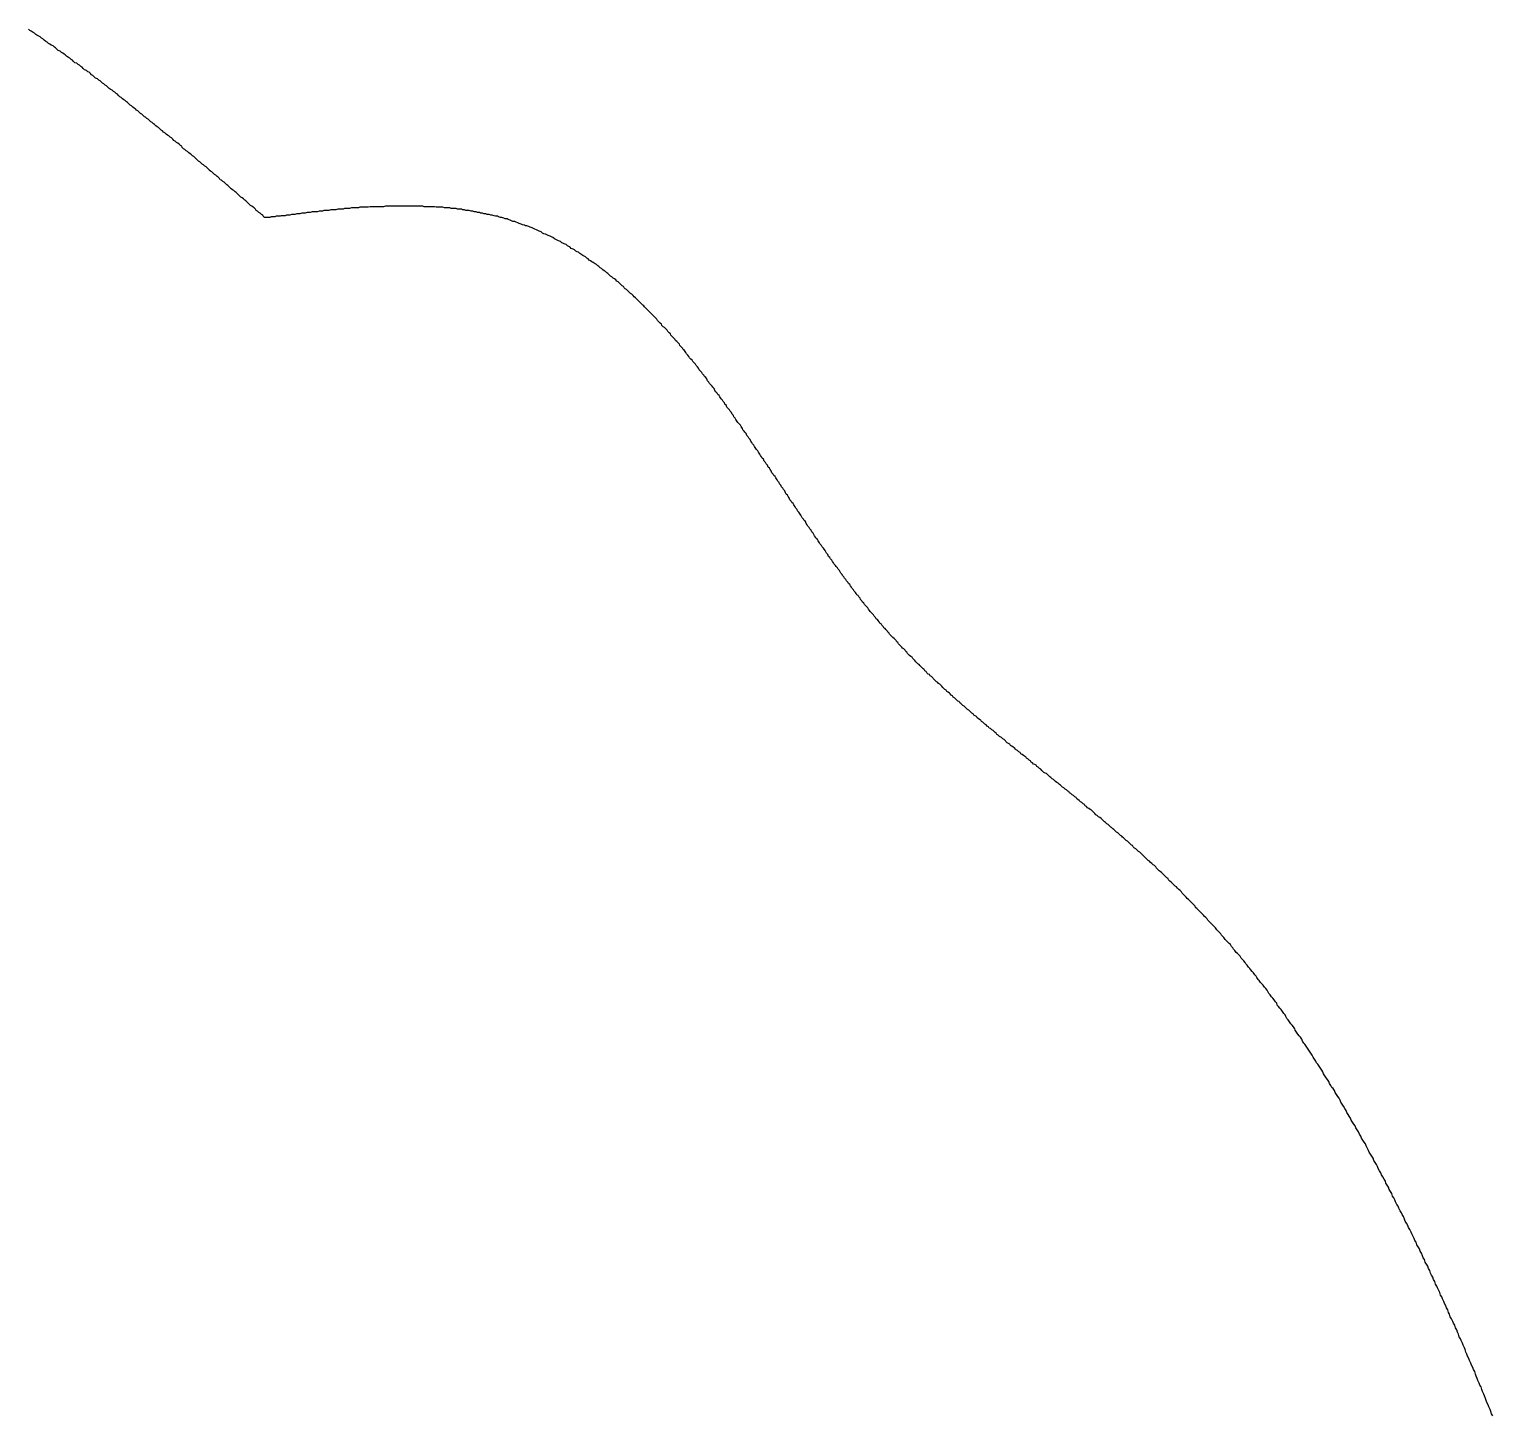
# Model space of a CAD drawing. Header units: millimetres. Extents: x 111 to 2999, y 81 to 1941.
# Drawn here: x 1023.35 to 1046.11, y 850.61 to 872.17 of the extents above; entities that cross this region are included whole.
import ezdxf

# ---------------------------------------------------------------- set-up
doc = ezdxf.new("R2010")
doc.units = ezdxf.units.MM
doc.layers.add('DRAW', color=7, linetype='Continuous')

msp = doc.modelspace()

# ---------------------------------------------------------------- linework, layer by layer
at = {"layer": 'DRAW'}
msp.add_polyline3d([(1046.11, 850.603, 0), (1046.09, 850.633, 0), (1046.08, 850.673, 0), (1046.07, 850.703, 0), (1046.05, 850.743, 0), (1046.04, 850.773, 0), (1046.02, 850.813, 0), (1046.01, 850.843, 0), (1046, 850.873, 0), (1045.98, 850.913, 0), (1045.97, 850.943, 0), (1045.95, 850.983, 0), (1045.94, 851.013, 0), (1045.93, 851.053, 0), (1045.91, 851.083, 0), (1045.9, 851.113, 0), (1045.88, 851.153, 0), (1045.87, 851.183, 0), (1045.85, 851.223, 0), (1045.84, 851.253, 0), (1045.83, 851.293, 0), (1045.81, 851.323, 0), (1045.8, 851.353, 0), (1045.78, 851.393, 0), (1045.77, 851.423, 0), (1045.75, 851.463, 0), (1045.74, 851.493, 0), (1045.72, 851.533, 0), (1045.71, 851.563, 0), (1045.69, 851.593, 0), (1045.68, 851.633, 0), (1045.67, 851.663, 0), (1045.65, 851.703, 0), (1045.64, 851.733, 0), (1045.62, 851.773, 0), (1045.61, 851.803, 0), (1045.59, 851.833, 0), (1045.58, 851.873, 0), (1045.56, 851.903, 0), (1045.55, 851.943, 0), (1045.53, 851.973, 0), (1045.52, 852.013, 0), (1045.5, 852.043, 0), (1045.49, 852.073, 0), (1045.47, 852.113, 0), (1045.45, 852.143, 0), (1045.44, 852.183, 0), (1045.42, 852.213, 0), (1045.41, 852.253, 0), (1045.39, 852.283, 0), (1045.38, 852.313, 0), (1045.36, 852.353, 0), (1045.35, 852.383, 0), (1045.33, 852.423, 0), (1045.32, 852.453, 0), (1045.3, 852.483, 0), (1045.29, 852.523, 0), (1045.27, 852.553, 0), (1045.25, 852.593, 0), (1045.24, 852.623, 0), (1045.22, 852.653, 0), (1045.21, 852.693, 0), (1045.19, 852.723, 0), (1045.18, 852.763, 0), (1045.16, 852.793, 0), (1045.14, 852.823, 0), (1045.13, 852.863, 0), (1045.11, 852.893, 0), (1045.1, 852.933, 0), (1045.08, 852.963, 0), (1045.06, 852.993, 0), (1045.05, 853.033, 0), (1045.03, 853.063, 0), (1045.02, 853.093, 0), (1045, 853.133, 0), (1044.98, 853.163, 0), (1044.97, 853.203, 0), (1044.95, 853.233, 0), (1044.93, 853.263, 0), (1044.92, 853.303, 0), (1044.9, 853.333, 0), (1044.89, 853.363, 0), (1044.87, 853.403, 0), (1044.85, 853.433, 0), (1044.84, 853.463, 0), (1044.82, 853.503, 0), (1044.8, 853.533, 0), (1044.79, 853.563, 0), (1044.77, 853.603, 0), (1044.75, 853.633, 0), (1044.74, 853.663, 0), (1044.72, 853.703, 0), (1044.7, 853.733, 0), (1044.69, 853.763, 0), (1044.67, 853.793, 0), (1044.65, 853.833, 0), (1044.64, 853.863, 0), (1044.62, 853.893, 0), (1044.6, 853.933, 0), (1044.59, 853.963, 0), (1044.57, 853.993, 0), (1044.55, 854.023, 0), (1044.54, 854.063, 0), (1044.52, 854.093, 0), (1044.5, 854.123, 0), (1044.49, 854.163, 0), (1044.47, 854.193, 0), (1044.45, 854.223, 0), (1044.44, 854.253, 0), (1044.42, 854.283, 0), (1044.4, 854.323, 0), (1044.38, 854.353, 0), (1044.37, 854.383, 0), (1044.35, 854.413, 0), (1044.33, 854.453, 0), (1044.32, 854.483, 0), (1044.3, 854.513, 0), (1044.28, 854.543, 0), (1044.26, 854.573, 0), (1044.25, 854.613, 0), (1044.23, 854.643, 0), (1044.21, 854.673, 0), (1044.19, 854.703, 0), (1044.18, 854.733, 0), (1044.16, 854.763, 0), (1044.14, 854.803, 0), (1044.13, 854.833, 0), (1044.11, 854.863, 0), (1044.09, 854.893, 0), (1044.07, 854.923, 0), (1044.06, 854.953, 0), (1044.04, 854.983, 0), (1044.02, 855.023, 0), (1044, 855.053, 0), (1043.98, 855.083, 0), (1043.97, 855.113, 0), (1043.95, 855.143, 0), (1043.93, 855.173, 0), (1043.91, 855.203, 0), (1043.9, 855.233, 0), (1043.88, 855.263, 0), (1043.86, 855.293, 0), (1043.84, 855.323, 0), (1043.83, 855.353, 0), (1043.81, 855.383, 0), (1043.79, 855.423, 0), (1043.77, 855.453, 0), (1043.75, 855.483, 0), (1043.74, 855.513, 0), (1043.72, 855.543, 0), (1043.7, 855.573, 0), (1043.68, 855.603, 0), (1043.66, 855.633, 0), (1043.65, 855.663, 0), (1043.63, 855.693, 0), (1043.61, 855.713, 0), (1043.59, 855.743, 0), (1043.57, 855.773, 0), (1043.56, 855.803, 0), (1043.54, 855.833, 0), (1043.52, 855.863, 0), (1043.5, 855.893, 0), (1043.48, 855.923, 0), (1043.47, 855.953, 0), (1043.45, 855.983, 0), (1043.43, 856.013, 0), (1043.41, 856.043, 0), (1043.39, 856.073, 0), (1043.37, 856.093, 0), (1043.36, 856.123, 0), (1043.34, 856.153, 0), (1043.32, 856.183, 0), (1043.3, 856.213, 0), (1043.28, 856.243, 0), (1043.27, 856.263, 0), (1043.25, 856.293, 0), (1043.23, 856.323, 0), (1043.21, 856.353, 0), (1043.19, 856.383, 0), (1043.17, 856.403, 0), (1043.15, 856.433, 0), (1043.14, 856.463, 0), (1043.12, 856.493, 0), (1043.1, 856.513, 0), (1043.08, 856.543, 0), (1043.06, 856.573, 0), (1043.04, 856.603, 0), (1043.03, 856.623, 0), (1043.01, 856.653, 0), (1042.99, 856.683, 0), (1042.97, 856.703, 0), (1042.95, 856.733, 0), (1042.93, 856.763, 0), (1042.91, 856.783, 0), (1042.89, 856.813, 0), (1042.88, 856.843, 0), (1042.86, 856.863, 0), (1042.84, 856.893, 0), (1042.82, 856.923, 0), (1042.8, 856.943, 0), (1042.78, 856.973, 0), (1042.76, 856.993, 0), (1042.75, 857.023, 0), (1042.73, 857.043, 0), (1042.71, 857.073, 0), (1042.69, 857.103, 0), (1042.67, 857.123, 0), (1042.65, 857.153, 0), (1042.63, 857.173, 0), (1042.61, 857.203, 0), (1042.6, 857.223, 0), (1042.58, 857.253, 0), (1042.56, 857.273, 0), (1042.54, 857.303, 0), (1042.52, 857.323, 0), (1042.5, 857.343, 0), (1042.48, 857.373, 0), (1042.46, 857.393, 0), (1042.44, 857.423, 0), (1042.43, 857.443, 0), (1042.41, 857.463, 0), (1042.39, 857.493, 0), (1042.37, 857.513, 0), (1042.35, 857.543, 0), (1042.33, 857.563, 0), (1042.31, 857.583, 0), (1042.29, 857.613, 0), (1042.27, 857.633, 0), (1042.26, 857.653, 0), (1042.24, 857.683, 0), (1042.22, 857.703, 0), (1042.2, 857.723, 0), (1042.18, 857.753, 0), (1042.16, 857.773, 0), (1042.14, 857.793, 0), (1042.12, 857.813, 0), (1042.1, 857.843, 0), (1042.08, 857.863, 0), (1042.07, 857.883, 0), (1042.05, 857.903, 0), (1042.03, 857.933, 0), (1042.01, 857.953, 0), (1041.99, 857.973, 0), (1041.97, 857.993, 0), (1041.95, 858.013, 0), (1041.93, 858.043, 0), (1041.91, 858.063, 0), (1041.89, 858.083, 0), (1041.88, 858.103, 0), (1041.86, 858.123, 0), (1041.84, 858.143, 0), (1041.82, 858.163, 0), (1041.8, 858.193, 0), (1041.78, 858.213, 0), (1041.76, 858.233, 0), (1041.74, 858.253, 0), (1041.72, 858.273, 0), (1041.7, 858.293, 0), (1041.68, 858.313, 0), (1041.67, 858.333, 0), (1041.65, 858.353, 0), (1041.63, 858.373, 0), (1041.61, 858.393, 0), (1041.59, 858.413, 0), (1041.57, 858.433, 0), (1041.55, 858.453, 0), (1041.53, 858.473, 0), (1041.51, 858.493, 0), (1041.49, 858.513, 0), (1041.48, 858.533, 0), (1041.46, 858.553, 0), (1041.44, 858.573, 0), (1041.42, 858.593, 0), (1041.4, 858.613, 0), (1041.38, 858.633, 0), (1041.36, 858.653, 0), (1041.34, 858.673, 0), (1041.32, 858.693, 0), (1041.3, 858.713, 0), (1041.28, 858.733, 0), (1041.27, 858.753, 0), (1041.25, 858.773, 0), (1041.23, 858.793, 0), (1041.21, 858.813, 0), (1041.19, 858.833, 0), (1041.17, 858.843, 0), (1041.15, 858.863, 0), (1041.13, 858.883, 0), (1041.11, 858.903, 0), (1041.09, 858.923, 0), (1041.07, 858.943, 0), (1041.06, 858.963, 0), (1041.04, 858.973, 0), (1041.02, 858.993, 0), (1041, 859.013, 0), (1040.98, 859.033, 0), (1040.96, 859.053, 0), (1040.94, 859.073, 0), (1040.92, 859.083, 0), (1040.9, 859.103, 0), (1040.88, 859.123, 0), (1040.87, 859.143, 0), (1040.85, 859.163, 0), (1040.83, 859.173, 0), (1040.81, 859.193, 0), (1040.79, 859.213, 0), (1040.77, 859.233, 0), (1040.75, 859.243, 0), (1040.73, 859.263, 0), (1040.71, 859.283, 0), (1040.69, 859.303, 0), (1040.68, 859.313, 0), (1040.66, 859.333, 0), (1040.64, 859.353, 0), (1040.62, 859.373, 0), (1040.6, 859.383, 0), (1040.58, 859.403, 0), (1040.56, 859.423, 0), (1040.54, 859.433, 0), (1040.52, 859.453, 0), (1040.51, 859.473, 0), (1040.49, 859.483, 0), (1040.47, 859.503, 0), (1040.45, 859.523, 0), (1040.43, 859.543, 0), (1040.41, 859.553, 0), (1040.39, 859.573, 0), (1040.37, 859.593, 0), (1040.35, 859.603, 0), (1040.34, 859.623, 0), (1040.32, 859.633, 0), (1040.3, 859.653, 0), (1040.28, 859.673, 0), (1040.26, 859.683, 0), (1040.24, 859.703, 0), (1040.22, 859.723, 0), (1040.2, 859.733, 0), (1040.18, 859.753, 0), (1040.17, 859.763, 0), (1040.15, 859.783, 0), (1040.13, 859.803, 0), (1040.11, 859.813, 0), (1040.09, 859.833, 0), (1040.07, 859.843, 0), (1040.05, 859.863, 0), (1040.03, 859.883, 0), (1040.02, 859.893, 0), (1040, 859.913, 0), (1039.98, 859.923, 0), (1039.96, 859.943, 0), (1039.94, 859.953, 0), (1039.92, 859.973, 0), (1039.9, 859.993, 0), (1039.89, 860.003, 0), (1039.87, 860.023, 0), (1039.85, 860.033, 0), (1039.83, 860.053, 0), (1039.81, 860.063, 0), (1039.79, 860.083, 0), (1039.77, 860.093, 0), (1039.76, 860.113, 0), (1039.74, 860.123, 0), (1039.72, 860.143, 0), (1039.7, 860.153, 0), (1039.68, 860.173, 0), (1039.66, 860.193, 0), (1039.64, 860.203, 0), (1039.63, 860.223, 0), (1039.61, 860.233, 0), (1039.59, 860.253, 0), (1039.57, 860.263, 0), (1039.55, 860.283, 0), (1039.53, 860.293, 0), (1039.52, 860.313, 0), (1039.5, 860.323, 0), (1039.48, 860.343, 0), (1039.46, 860.353, 0), (1039.44, 860.373, 0), (1039.42, 860.383, 0), (1039.41, 860.393, 0), (1039.39, 860.413, 0), (1039.37, 860.423, 0), (1039.35, 860.443, 0), (1039.33, 860.453, 0), (1039.31, 860.473, 0), (1039.3, 860.483, 0), (1039.28, 860.503, 0), (1039.26, 860.513, 0), (1039.24, 860.533, 0), (1039.22, 860.543, 0), (1039.2, 860.563, 0), (1039.19, 860.573, 0), (1039.17, 860.593, 0), (1039.15, 860.603, 0), (1039.13, 860.613, 0), (1039.11, 860.633, 0), (1039.1, 860.643, 0), (1039.08, 860.663, 0), (1039.06, 860.673, 0), (1039.04, 860.693, 0), (1039.02, 860.703, 0), (1039.01, 860.723, 0), (1038.99, 860.733, 0), (1038.97, 860.743, 0), (1038.95, 860.763, 0), (1038.93, 860.773, 0), (1038.92, 860.793, 0), (1038.9, 860.803, 0), (1038.88, 860.823, 0), (1038.86, 860.833, 0), (1038.85, 860.853, 0), (1038.83, 860.863, 0), (1038.81, 860.873, 0), (1038.79, 860.893, 0), (1038.77, 860.903, 0), (1038.76, 860.923, 0), (1038.74, 860.933, 0), (1038.72, 860.953, 0), (1038.7, 860.963, 0), (1038.69, 860.973, 0), (1038.67, 860.993, 0), (1038.65, 861.003, 0), (1038.63, 861.023, 0), (1038.61, 861.033, 0), (1038.6, 861.053, 0), (1038.58, 861.063, 0), (1038.56, 861.073, 0), (1038.54, 861.093, 0), (1038.53, 861.103, 0), (1038.51, 861.123, 0), (1038.49, 861.133, 0), (1038.47, 861.153, 0), (1038.46, 861.163, 0), (1038.44, 861.173, 0), (1038.42, 861.193, 0), (1038.4, 861.203, 0), (1038.39, 861.223, 0), (1038.37, 861.233, 0), (1038.35, 861.253, 0), (1038.34, 861.263, 0), (1038.32, 861.273, 0), (1038.3, 861.293, 0), (1038.28, 861.303, 0), (1038.27, 861.323, 0), (1038.25, 861.333, 0), (1038.23, 861.353, 0), (1038.21, 861.363, 0), (1038.2, 861.373, 0), (1038.18, 861.393, 0), (1038.16, 861.403, 0), (1038.15, 861.423, 0), (1038.13, 861.433, 0), (1038.11, 861.453, 0), (1038.09, 861.463, 0), (1038.08, 861.483, 0), (1038.06, 861.493, 0), (1038.04, 861.503, 0), (1038.03, 861.523, 0), (1038.01, 861.533, 0), (1037.99, 861.553, 0), (1037.98, 861.563, 0), (1037.96, 861.583, 0), (1037.94, 861.593, 0), (1037.92, 861.613, 0), (1037.91, 861.623, 0), (1037.89, 861.643, 0), (1037.87, 861.653, 0), (1037.86, 861.663, 0), (1037.84, 861.683, 0), (1037.82, 861.693, 0), (1037.81, 861.713, 0), (1037.79, 861.723, 0), (1037.77, 861.743, 0), (1037.76, 861.753, 0), (1037.74, 861.773, 0), (1037.72, 861.783, 0), (1037.71, 861.803, 0), (1037.69, 861.813, 0), (1037.67, 861.833, 0), (1037.66, 861.843, 0), (1037.64, 861.863, 0), (1037.62, 861.873, 0), (1037.61, 861.893, 0), (1037.59, 861.903, 0), (1037.57, 861.923, 0), (1037.56, 861.933, 0), (1037.54, 861.953, 0), (1037.53, 861.963, 0), (1037.51, 861.983, 0), (1037.49, 861.993, 0), (1037.48, 862.013, 0), (1037.46, 862.023, 0), (1037.44, 862.043, 0), (1037.43, 862.053, 0), (1037.41, 862.073, 0), (1037.4, 862.083, 0), (1037.38, 862.103, 0), (1037.36, 862.113, 0), (1037.35, 862.133, 0), (1037.33, 862.143, 0), (1037.31, 862.163, 0), (1037.3, 862.183, 0), (1037.28, 862.193, 0), (1037.27, 862.213, 0), (1037.25, 862.223, 0), (1037.23, 862.243, 0), (1037.22, 862.253, 0), (1037.2, 862.273, 0), (1037.19, 862.293, 0), (1037.17, 862.303, 0), (1037.15, 862.323, 0), (1037.14, 862.333, 0), (1037.12, 862.353, 0), (1037.11, 862.363, 0), (1037.09, 862.383, 0), (1037.08, 862.403, 0), (1037.06, 862.413, 0), (1037.04, 862.433, 0), (1037.03, 862.443, 0), (1037.01, 862.463, 0), (1037, 862.483, 0), (1036.98, 862.493, 0), (1036.97, 862.513, 0), (1036.95, 862.533, 0), (1036.93, 862.543, 0), (1036.92, 862.563, 0), (1036.9, 862.583, 0), (1036.89, 862.593, 0), (1036.87, 862.613, 0), (1036.86, 862.633, 0), (1036.84, 862.643, 0), (1036.83, 862.663, 0), (1036.81, 862.683, 0), (1036.8, 862.693, 0), (1036.78, 862.713, 0), (1036.76, 862.733, 0), (1036.75, 862.743, 0), (1036.73, 862.763, 0), (1036.72, 862.783, 0), (1036.7, 862.793, 0), (1036.69, 862.813, 0), (1036.67, 862.833, 0), (1036.66, 862.853, 0), (1036.64, 862.863, 0), (1036.63, 862.883, 0), (1036.61, 862.903, 0), (1036.6, 862.923, 0), (1036.58, 862.933, 0), (1036.57, 862.953, 0), (1036.55, 862.973, 0), (1036.54, 862.993, 0), (1036.52, 863.003, 0), (1036.51, 863.023, 0), (1036.49, 863.043, 0), (1036.48, 863.063, 0), (1036.46, 863.083, 0), (1036.45, 863.093, 0), (1036.43, 863.113, 0), (1036.42, 863.133, 0), (1036.4, 863.153, 0), (1036.39, 863.173, 0), (1036.37, 863.193, 0), (1036.36, 863.203, 0), (1036.34, 863.223, 0), (1036.33, 863.243, 0), (1036.31, 863.263, 0), (1036.3, 863.283, 0), (1036.28, 863.303, 0), (1036.27, 863.323, 0), (1036.25, 863.343, 0), (1036.24, 863.363, 0), (1036.22, 863.373, 0), (1036.21, 863.393, 0), (1036.2, 863.413, 0), (1036.18, 863.433, 0), (1036.17, 863.453, 0), (1036.15, 863.473, 0), (1036.14, 863.493, 0), (1036.12, 863.513, 0), (1036.11, 863.533, 0), (1036.09, 863.553, 0), (1036.08, 863.573, 0), (1036.06, 863.593, 0), (1036.05, 863.613, 0), (1036.03, 863.633, 0), (1036.02, 863.653, 0), (1036, 863.673, 0), (1035.99, 863.693, 0), (1035.97, 863.713, 0), (1035.96, 863.733, 0), (1035.95, 863.753, 0), (1035.93, 863.773, 0), (1035.92, 863.793, 0), (1035.9, 863.813, 0), (1035.89, 863.833, 0), (1035.87, 863.853, 0), (1035.86, 863.873, 0), (1035.84, 863.893, 0), (1035.83, 863.913, 0), (1035.81, 863.933, 0), (1035.8, 863.953, 0), (1035.78, 863.973, 0), (1035.77, 864.003, 0), (1035.75, 864.023, 0), (1035.74, 864.043, 0), (1035.73, 864.063, 0), (1035.71, 864.083, 0), (1035.7, 864.103, 0), (1035.68, 864.123, 0), (1035.67, 864.143, 0), (1035.65, 864.163, 0), (1035.64, 864.183, 0), (1035.62, 864.213, 0), (1035.61, 864.233, 0), (1035.59, 864.253, 0), (1035.58, 864.273, 0), (1035.56, 864.293, 0), (1035.55, 864.313, 0), (1035.54, 864.333, 0), (1035.52, 864.353, 0), (1035.51, 864.383, 0), (1035.49, 864.403, 0), (1035.48, 864.423, 0), (1035.46, 864.443, 0), (1035.45, 864.463, 0), (1035.43, 864.483, 0), (1035.42, 864.513, 0), (1035.4, 864.533, 0), (1035.39, 864.553, 0), (1035.37, 864.573, 0), (1035.36, 864.593, 0), (1035.35, 864.613, 0), (1035.33, 864.643, 0), (1035.32, 864.663, 0), (1035.3, 864.683, 0), (1035.29, 864.703, 0), (1035.27, 864.723, 0), (1035.26, 864.743, 0), (1035.24, 864.773, 0), (1035.23, 864.793, 0), (1035.21, 864.813, 0), (1035.2, 864.833, 0), (1035.18, 864.853, 0), (1035.17, 864.883, 0), (1035.15, 864.903, 0), (1035.14, 864.923, 0), (1035.12, 864.943, 0), (1035.11, 864.963, 0), (1035.1, 864.993, 0), (1035.08, 865.013, 0), (1035.07, 865.033, 0), (1035.05, 865.053, 0), (1035.04, 865.083, 0), (1035.02, 865.103, 0), (1035.01, 865.123, 0), (1034.99, 865.143, 0), (1034.98, 865.163, 0), (1034.96, 865.193, 0), (1034.95, 865.213, 0), (1034.93, 865.233, 0), (1034.92, 865.253, 0), (1034.9, 865.273, 0), (1034.89, 865.303, 0), (1034.87, 865.323, 0), (1034.86, 865.343, 0), (1034.84, 865.363, 0), (1034.83, 865.393, 0), (1034.81, 865.413, 0), (1034.8, 865.433, 0), (1034.78, 865.453, 0), (1034.77, 865.483, 0), (1034.75, 865.503, 0), (1034.74, 865.523, 0), (1034.72, 865.543, 0), (1034.71, 865.563, 0), (1034.69, 865.593, 0), (1034.68, 865.613, 0), (1034.66, 865.633, 0), (1034.65, 865.653, 0), (1034.63, 865.683, 0), (1034.62, 865.703, 0), (1034.6, 865.723, 0), (1034.59, 865.743, 0), (1034.57, 865.763, 0), (1034.56, 865.793, 0), (1034.54, 865.813, 0), (1034.53, 865.833, 0), (1034.51, 865.853, 0), (1034.5, 865.883, 0), (1034.48, 865.903, 0), (1034.47, 865.923, 0), (1034.45, 865.943, 0), (1034.44, 865.963, 0), (1034.42, 865.993, 0), (1034.41, 866.013, 0), (1034.39, 866.033, 0), (1034.37, 866.053, 0), (1034.36, 866.073, 0), (1034.34, 866.103, 0), (1034.33, 866.123, 0), (1034.31, 866.143, 0), (1034.3, 866.163, 0), (1034.28, 866.183, 0), (1034.27, 866.213, 0), (1034.25, 866.233, 0), (1034.24, 866.253, 0), (1034.22, 866.273, 0), (1034.2, 866.293, 0), (1034.19, 866.323, 0), (1034.17, 866.343, 0), (1034.16, 866.363, 0), (1034.14, 866.383, 0), (1034.13, 866.403, 0), (1034.11, 866.423, 0), (1034.09, 866.453, 0), (1034.08, 866.473, 0), (1034.06, 866.493, 0), (1034.05, 866.513, 0), (1034.03, 866.533, 0), (1034.01, 866.553, 0), (1034, 866.583, 0), (1033.98, 866.603, 0), (1033.97, 866.623, 0), (1033.95, 866.643, 0), (1033.93, 866.663, 0), (1033.92, 866.683, 0), (1033.9, 866.703, 0), (1033.89, 866.733, 0), (1033.87, 866.753, 0), (1033.85, 866.773, 0), (1033.84, 866.793, 0), (1033.82, 866.813, 0), (1033.81, 866.833, 0), (1033.79, 866.853, 0), (1033.77, 866.873, 0), (1033.76, 866.903, 0), (1033.74, 866.923, 0), (1033.72, 866.943, 0), (1033.71, 866.963, 0), (1033.69, 866.983, 0), (1033.67, 867.003, 0), (1033.66, 867.023, 0), (1033.64, 867.043, 0), (1033.62, 867.063, 0), (1033.61, 867.083, 0), (1033.59, 867.103, 0), (1033.57, 867.123, 0), (1033.56, 867.143, 0), (1033.54, 867.173, 0), (1033.52, 867.193, 0), (1033.51, 867.213, 0), (1033.49, 867.233, 0), (1033.47, 867.253, 0), (1033.46, 867.273, 0), (1033.44, 867.293, 0), (1033.42, 867.313, 0), (1033.4, 867.333, 0), (1033.39, 867.353, 0), (1033.37, 867.373, 0), (1033.35, 867.393, 0), (1033.33, 867.413, 0), (1033.32, 867.433, 0), (1033.3, 867.453, 0), (1033.28, 867.473, 0), (1033.27, 867.493, 0), (1033.25, 867.513, 0), (1033.23, 867.533, 0), (1033.21, 867.543, 0), (1033.19, 867.563, 0), (1033.18, 867.583, 0), (1033.16, 867.603, 0), (1033.14, 867.623, 0), (1033.12, 867.643, 0), (1033.11, 867.663, 0), (1033.09, 867.683, 0), (1033.07, 867.703, 0), (1033.05, 867.723, 0), (1033.03, 867.743, 0), (1033.02, 867.753, 0), (1033, 867.773, 0), (1032.98, 867.793, 0), (1032.96, 867.813, 0), (1032.94, 867.833, 0), (1032.92, 867.853, 0), (1032.91, 867.873, 0), (1032.89, 867.883, 0), (1032.87, 867.903, 0), (1032.85, 867.923, 0), (1032.83, 867.943, 0), (1032.81, 867.963, 0), (1032.79, 867.983, 0), (1032.78, 867.993, 0), (1032.76, 868.013, 0), (1032.74, 868.033, 0), (1032.72, 868.053, 0), (1032.7, 868.063, 0), (1032.68, 868.083, 0), (1032.66, 868.103, 0), (1032.64, 868.123, 0), (1032.62, 868.133, 0), (1032.6, 868.153, 0), (1032.59, 868.173, 0), (1032.57, 868.183, 0), (1032.55, 868.203, 0), (1032.53, 868.223, 0), (1032.51, 868.243, 0), (1032.49, 868.253, 0), (1032.47, 868.273, 0), (1032.45, 868.293, 0), (1032.43, 868.303, 0), (1032.41, 868.323, 0), (1032.39, 868.333, 0), (1032.37, 868.353, 0), (1032.35, 868.373, 0), (1032.33, 868.383, 0), (1032.31, 868.403, 0), (1032.29, 868.413, 0), (1032.27, 868.433, 0), (1032.25, 868.453, 0), (1032.23, 868.463, 0), (1032.21, 868.483, 0), (1032.19, 868.493, 0), (1032.17, 868.513, 0), (1032.15, 868.523, 0), (1032.12, 868.543, 0), (1032.1, 868.553, 0), (1032.08, 868.573, 0), (1032.06, 868.583, 0), (1032.04, 868.603, 0), (1032.02, 868.613, 0), (1032, 868.633, 0), (1031.98, 868.643, 0), (1031.96, 868.653, 0), (1031.93, 868.673, 0), (1031.91, 868.683, 0), (1031.89, 868.703, 0), (1031.87, 868.713, 0), (1031.85, 868.723, 0), (1031.83, 868.743, 0), (1031.81, 868.753, 0), (1031.78, 868.763, 0), (1031.76, 868.783, 0), (1031.74, 868.793, 0), (1031.72, 868.803, 0), (1031.7, 868.823, 0), (1031.67, 868.833, 0), (1031.65, 868.843, 0), (1031.63, 868.853, 0), (1031.61, 868.873, 0), (1031.58, 868.883, 0), (1031.56, 868.893, 0), (1031.54, 868.903, 0), (1031.52, 868.913, 0), (1031.49, 868.933, 0), (1031.47, 868.943, 0), (1031.45, 868.953, 0), (1031.42, 868.963, 0), (1031.4, 868.973, 0), (1031.38, 868.983, 0), (1031.35, 868.993, 0), (1031.33, 869.003, 0), (1031.31, 869.023, 0), (1031.28, 869.033, 0), (1031.26, 869.043, 0), (1031.24, 869.053, 0), (1031.21, 869.063, 0), (1031.19, 869.073, 0), (1031.17, 869.083, 0), (1031.14, 869.093, 0), (1031.12, 869.103, 0), (1031.09, 869.113, 0), (1031.07, 869.113, 0), (1031.05, 869.123, 0), (1031.02, 869.133, 0), (1031, 869.143, 0), (1030.97, 869.153, 0), (1030.95, 869.163, 0), (1030.92, 869.173, 0), (1030.9, 869.183, 0), (1030.87, 869.183, 0), (1030.85, 869.193, 0), (1030.83, 869.203, 0), (1030.8, 869.213, 0), (1030.78, 869.223, 0), (1030.75, 869.223, 0), (1030.73, 869.233, 0), (1030.7, 869.243, 0), (1030.68, 869.243, 0), (1030.65, 869.253, 0), (1030.63, 869.263, 0), (1030.6, 869.263, 0), (1030.58, 869.273, 0), (1030.55, 869.283, 0), (1030.53, 869.283, 0), (1030.5, 869.293, 0), (1030.47, 869.293, 0), (1030.45, 869.303, 0), (1030.42, 869.303, 0), (1030.4, 869.313, 0), (1030.37, 869.313, 0), (1030.35, 869.323, 0), (1030.32, 869.323, 0), (1030.3, 869.333, 0), (1030.27, 869.333, 0), (1030.25, 869.343, 0), (1030.22, 869.343, 0), (1030.19, 869.353, 0), (1030.17, 869.353, 0), (1030.14, 869.353, 0), (1030.12, 869.363, 0), (1030.09, 869.363, 0), (1030.07, 869.373, 0), (1030.04, 869.373, 0), (1030.01, 869.373, 0), (1029.99, 869.383, 0), (1029.96, 869.383, 0), (1029.94, 869.383, 0), (1029.91, 869.383, 0), (1029.89, 869.393, 0), (1029.86, 869.393, 0), (1029.83, 869.393, 0), (1029.81, 869.393, 0), (1029.78, 869.403, 0), (1029.76, 869.403, 0), (1029.73, 869.403, 0), (1029.7, 869.403, 0), (1029.68, 869.403, 0), (1029.65, 869.413, 0), (1029.63, 869.413, 0), (1029.6, 869.413, 0), (1029.57, 869.413, 0), (1029.55, 869.413, 0), (1029.52, 869.413, 0), (1029.49, 869.413, 0), (1029.47, 869.423, 0), (1029.44, 869.423, 0), (1029.42, 869.423, 0), (1029.39, 869.423, 0), (1029.36, 869.423, 0), (1029.34, 869.423, 0), (1029.31, 869.423, 0), (1029.28, 869.423, 0), (1029.26, 869.423, 0), (1029.23, 869.423, 0), (1029.21, 869.423, 0), (1029.18, 869.423, 0), (1029.15, 869.423, 0), (1029.13, 869.423, 0), (1029.1, 869.423, 0), (1029.07, 869.423, 0), (1029.05, 869.423, 0), (1029.02, 869.423, 0), (1029, 869.423, 0), (1028.97, 869.423, 0), (1028.94, 869.423, 0), (1028.92, 869.423, 0), (1028.89, 869.423, 0), (1028.86, 869.413, 0), (1028.84, 869.413, 0), (1028.81, 869.413, 0), (1028.78, 869.413, 0), (1028.76, 869.413, 0), (1028.73, 869.413, 0), (1028.7, 869.413, 0), (1028.68, 869.413, 0), (1028.65, 869.413, 0), (1028.62, 869.403, 0), (1028.6, 869.403, 0), (1028.57, 869.403, 0), (1028.55, 869.403, 0), (1028.52, 869.403, 0), (1028.49, 869.403, 0), (1028.47, 869.393, 0), (1028.44, 869.393, 0), (1028.41, 869.393, 0), (1028.39, 869.393, 0), (1028.36, 869.393, 0), (1028.33, 869.383, 0), (1028.31, 869.383, 0), (1028.28, 869.383, 0), (1028.25, 869.383, 0), (1028.23, 869.373, 0), (1028.2, 869.373, 0), (1028.17, 869.373, 0), (1028.15, 869.373, 0), (1028.12, 869.363, 0), (1028.09, 869.363, 0), (1028.07, 869.363, 0), (1028.04, 869.363, 0), (1028.01, 869.353, 0), (1027.99, 869.353, 0), (1027.96, 869.353, 0), (1027.93, 869.353, 0), (1027.91, 869.343, 0), (1027.88, 869.343, 0), (1027.86, 869.343, 0), (1027.83, 869.333, 0), (1027.8, 869.333, 0), (1027.78, 869.333, 0), (1027.75, 869.333, 0), (1027.72, 869.323, 0), (1027.7, 869.323, 0), (1027.67, 869.323, 0), (1027.64, 869.313, 0), (1027.62, 869.313, 0), (1027.59, 869.313, 0), (1027.56, 869.303, 0), (1027.54, 869.303, 0), (1027.51, 869.303, 0), (1027.48, 869.293, 0), (1027.46, 869.293, 0), (1027.43, 869.293, 0), (1027.4, 869.283, 0), (1027.38, 869.283, 0), (1027.35, 869.283, 0), (1027.33, 869.273, 0), (1027.3, 869.273, 0), (1027.27, 869.273, 0), (1027.25, 869.263, 0), (1027.22, 869.263, 0), (1027.19, 869.263, 0), (1027.17, 869.253, 0), (1027.14, 869.253, 0), (1027.11, 869.253, 0), (1027.09, 869.243, 0), (1027.06, 869.243, 0), (1027.03, 869.243, 0), (1027.01, 869.243, 0), (1026.99, 869.263, 0), (1026.98, 869.283, 0), (1026.96, 869.293, 0), (1026.94, 869.313, 0), (1026.92, 869.323, 0), (1026.9, 869.343, 0), (1026.88, 869.353, 0), (1026.87, 869.373, 0), (1026.85, 869.393, 0), (1026.83, 869.403, 0), (1026.81, 869.423, 0), (1026.79, 869.433, 0), (1026.77, 869.453, 0), (1026.75, 869.473, 0), (1026.74, 869.483, 0), (1026.72, 869.503, 0), (1026.7, 869.513, 0), (1026.68, 869.533, 0), (1026.66, 869.553, 0), (1026.64, 869.563, 0), (1026.62, 869.583, 0), (1026.61, 869.593, 0), (1026.59, 869.613, 0), (1026.57, 869.633, 0), (1026.55, 869.643, 0), (1026.53, 869.663, 0), (1026.51, 869.673, 0), (1026.49, 869.693, 0), (1026.47, 869.713, 0), (1026.46, 869.723, 0), (1026.44, 869.743, 0), (1026.42, 869.753, 0), (1026.4, 869.773, 0), (1026.38, 869.793, 0), (1026.36, 869.803, 0), (1026.34, 869.823, 0), (1026.32, 869.833, 0), (1026.31, 869.853, 0), (1026.29, 869.873, 0), (1026.27, 869.883, 0), (1026.25, 869.903, 0), (1026.23, 869.913, 0), (1026.21, 869.933, 0), (1026.19, 869.953, 0), (1026.17, 869.963, 0), (1026.15, 869.983, 0), (1026.14, 869.993, 0), (1026.12, 870.013, 0), (1026.1, 870.033, 0), (1026.08, 870.043, 0), (1026.06, 870.063, 0), (1026.04, 870.073, 0), (1026.02, 870.093, 0), (1026, 870.113, 0), (1025.98, 870.123, 0), (1025.96, 870.143, 0), (1025.95, 870.153, 0), (1025.93, 870.173, 0), (1025.91, 870.193, 0), (1025.89, 870.203, 0), (1025.87, 870.223, 0), (1025.85, 870.233, 0), (1025.83, 870.253, 0), (1025.81, 870.273, 0), (1025.79, 870.283, 0), (1025.77, 870.303, 0), (1025.75, 870.313, 0), (1025.73, 870.333, 0), (1025.72, 870.353, 0), (1025.7, 870.363, 0), (1025.68, 870.383, 0), (1025.66, 870.403, 0), (1025.64, 870.413, 0), (1025.62, 870.433, 0), (1025.6, 870.443, 0), (1025.58, 870.463, 0), (1025.56, 870.483, 0), (1025.54, 870.493, 0), (1025.52, 870.513, 0), (1025.5, 870.523, 0), (1025.48, 870.543, 0), (1025.46, 870.563, 0), (1025.44, 870.573, 0), (1025.42, 870.593, 0), (1025.4, 870.603, 0), (1025.38, 870.623, 0), (1025.36, 870.643, 0), (1025.34, 870.653, 0), (1025.32, 870.673, 0), (1025.3, 870.693, 0), (1025.28, 870.703, 0), (1025.26, 870.723, 0), (1025.24, 870.733, 0), (1025.22, 870.753, 0), (1025.2, 870.773, 0), (1025.18, 870.783, 0), (1025.16, 870.803, 0), (1025.14, 870.813, 0), (1025.12, 870.833, 0), (1025.1, 870.853, 0), (1025.08, 870.863, 0), (1025.06, 870.883, 0), (1025.04, 870.903, 0), (1025.02, 870.913, 0), (1025, 870.933, 0), (1024.98, 870.943, 0), (1024.96, 870.963, 0), (1024.94, 870.983, 0), (1024.92, 870.993, 0), (1024.9, 871.013, 0), (1024.88, 871.033, 0), (1024.86, 871.043, 0), (1024.84, 871.063, 0), (1024.82, 871.073, 0), (1024.8, 871.093, 0), (1024.78, 871.113, 0), (1024.76, 871.123, 0), (1024.74, 871.143, 0), (1024.72, 871.163, 0), (1024.7, 871.173, 0), (1024.68, 871.193, 0), (1024.66, 871.203, 0), (1024.64, 871.223, 0), (1024.61, 871.243, 0), (1024.59, 871.253, 0), (1024.57, 871.273, 0), (1024.55, 871.293, 0), (1024.53, 871.303, 0), (1024.51, 871.323, 0), (1024.49, 871.333, 0), (1024.47, 871.353, 0), (1024.45, 871.373, 0), (1024.43, 871.383, 0), (1024.41, 871.403, 0), (1024.38, 871.413, 0), (1024.36, 871.433, 0), (1024.34, 871.453, 0), (1024.32, 871.463, 0), (1024.3, 871.483, 0), (1024.28, 871.503, 0), (1024.26, 871.513, 0), (1024.24, 871.533, 0), (1024.21, 871.543, 0), (1024.19, 871.563, 0), (1024.17, 871.583, 0), (1024.15, 871.593, 0), (1024.13, 871.613, 0), (1024.11, 871.623, 0), (1024.09, 871.643, 0), (1024.06, 871.653, 0), (1024.04, 871.673, 0), (1024.02, 871.693, 0), (1024, 871.703, 0), (1023.98, 871.723, 0), (1023.96, 871.733, 0), (1023.93, 871.753, 0), (1023.91, 871.773, 0), (1023.89, 871.783, 0), (1023.87, 871.803, 0), (1023.85, 871.813, 0), (1023.83, 871.833, 0), (1023.8, 871.843, 0), (1023.78, 871.863, 0), (1023.76, 871.883, 0), (1023.74, 871.893, 0), (1023.72, 871.913, 0), (1023.69, 871.923, 0), (1023.67, 871.943, 0), (1023.65, 871.953, 0), (1023.63, 871.973, 0), (1023.61, 871.983, 0), (1023.58, 872.003, 0), (1023.56, 872.023, 0), (1023.54, 872.033, 0), (1023.52, 872.053, 0), (1023.5, 872.063, 0), (1023.47, 872.083, 0), (1023.45, 872.093, 0), (1023.43, 872.113, 0), (1023.41, 872.123, 0), (1023.38, 872.143, 0), (1023.36, 872.153, 0), (1023.34, 872.173, 0)], dxfattribs=at)

doc.saveas('drawing.dxf')
